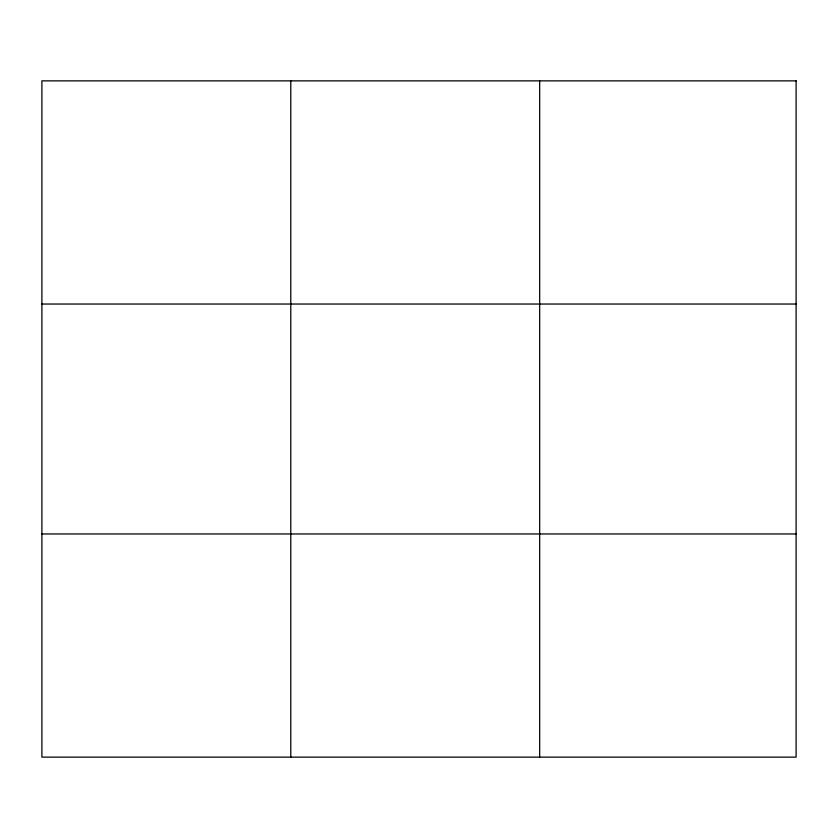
<?xml version="1.0" encoding="UTF-8"?>
<svg xmlns="http://www.w3.org/2000/svg" width="838" height="838" viewBox="0 0 838 838"><rect width="100%" height="100%" fill="white"/><g stroke="black" fill="none" stroke-linecap="round" stroke-linejoin="round"><path stroke-width="1.26" d="M290.786 80.867L290.786 757.133M539.672 80.867L539.672 757.133M41.9 304.037L796.1 304.037M41.9 533.963L796.1 533.963M796.1 80.867L796.1 757.133L41.9 757.133L41.9 80.867L796.1 80.867"/></g></svg>
